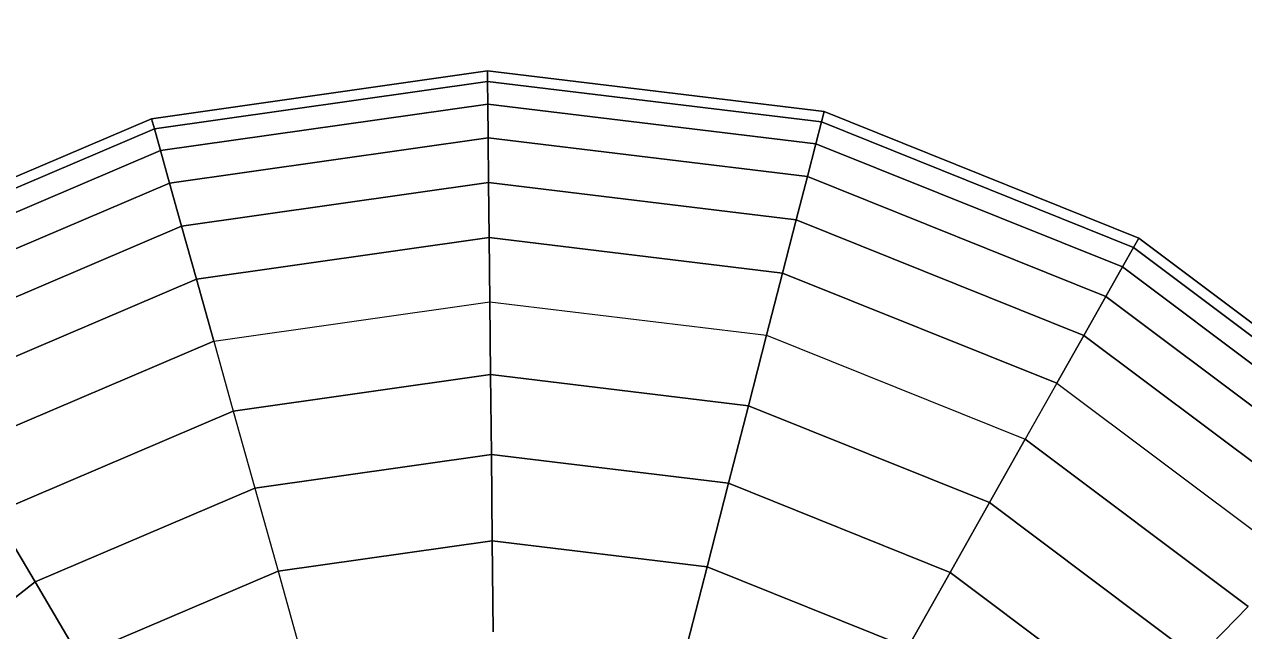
# Model space of a CAD drawing. Header units: inches. Extents: x -827 to 154, y -802 to 207.
# Drawn here: x 66.146 to 70.603, y -157.831 to -155.613 of the extents above; entities that cross this region are included whole.
import ezdxf

# ---------------------------------------------------------------- set-up
doc = ezdxf.new("R2010")
doc.units = ezdxf.units.IN
doc.header["$MEASUREMENT"] = 0
for name, color, linetype, lineweight in [('A-ANNO-DIMS', 211, 'Continuous', 9), ('A-ANNO-DIMS-48', 211, 'Continuous', 9), ('Layer0', 7, 'Continuous', 9), ('welder_skp', 8, 'Continuous', 9)]:
    doc.layers.add(name, color=color, linetype=linetype, lineweight=lineweight)
doc.styles.add('Arial', font='arial.ttf', dxfattribs={"height": 4.5})
doc.dimstyles.new('Linear_-_3_32__Arial', dxfattribs={"dimscale": 12, "dimtxt": 4.591167, "dimasz": 0.5, "dimexe": 0.375, "dimexo": 0.25, "dimgap": 0.25, "dimtad": 1, "dimdec": 5, "dimrnd": 0.03125, "dimzin": 1, "dimdsep": 46, "dimlunit": 4, "dimtxsty": 'Arial', "dimblk1": 'OBLIQUE', "dimblk2": 'OBLIQUE', "dimsah": 1, "dimcen": 0.09, "dimdle": 0.375, "dimazin": 0, "dimtfac": 1, "dimtdec": 4, "dimtix": 1, "dimtmove": 0, "dimatfit": 3, "dimfxl": 1, "dimtvp": 1, "dimtfill": 1, "dimfrac": 2, "dimtolj": 1, "dimtzin": 0, "dimarcsym": 2})

# ---------------------------------------------------------------- blocks, each defined once
blk = doc.blocks.new('welder_skp_3-V172-Level 1')
at = {"layer": 'Layer0'}
for p, q in [((2.3838, 2.3838), (3.0769, 1.852)), ((3.0769, 1.852), (2.3838, 2.3838)), ((7.1162, 2.3838), (6.4231, 1.852)), ((6.4231, 1.852), (7.1162, 2.3838)), ((2.1768, 2.1768), (1.9887, 1.9887)), ((1.9887, 1.9887), (2.1768, 2.1768)), ((2.1768, 2.1768), (2.9304, 1.5984)), ((2.9304, 1.5984), (2.1768, 2.1768)), ((3.9655, 1.8222), (4.0516, 2.1436)), ((4.0516, 2.1436), (3.9655, 1.8222)), ((5.5345, 1.8222), (5.4484, 2.1436)), ((5.5345, 1.8222), (5.4484, 2.1436)), ((3.0769, 1.852), (3.2344, 2.125)), ((3.2344, 2.125), (3.0769, 1.852)), ((3.9655, 1.8222), (3.2344, 2.125)), ((3.2344, 2.125), (3.9655, 1.8222)), ((6.2656, 2.125), (5.5345, 1.8222)), ((5.5345, 1.8222), (6.2656, 2.125)), ((6.4231, 1.852), (6.2656, 2.125)), ((6.2656, 2.125), (6.4231, 1.852)), ((4.75, 1.7189), (4.75, 2.0517)), ((4.75, 2.0517), (4.75, 1.7189)), ((1.9887, 1.9887), (2.7974, 1.3681)), ((2.7974, 1.3681), (1.9887, 1.9887)), ((2.9304, 1.5984), (3.0769, 1.852)), ((3.0769, 1.852), (2.9304, 1.5984)), ((3.0769, 1.852), (3.8839, 1.5177)), ((3.8839, 1.5177), (3.0769, 1.852)), ((6.4231, 1.852), (5.6161, 1.5177)), ((5.6161, 1.5177), (6.4231, 1.852)), ((6.5696, 1.5984), (6.4231, 1.852)), ((6.4231, 1.852), (6.5696, 1.5984)), ((2.6798, 1.1643), (1.8223, 1.8223)), ((2.6798, 1.1643), (1.8223, 1.8223)), ((3.9655, 1.8222), (3.8839, 1.5177)), ((3.8839, 1.5177), (3.9655, 1.8222)), ((3.9655, 1.8222), (4.75, 1.7189)), ((4.75, 1.7189), (3.9655, 1.8222)), ((4.75, 1.7189), (5.5345, 1.8222)), ((5.5345, 1.8222), (4.75, 1.7189)), ((5.6161, 1.5177), (5.5345, 1.8222)), ((5.6161, 1.5177), (5.5345, 1.8222)), ((4.75, 1.4037), (4.75, 1.7189)), ((4.75, 1.7189), (4.75, 1.4037)), ((2.5793, 0.9903), (1.6802, 1.6802)), ((1.6802, 1.6802), (2.5793, 0.9903)), ((2.4975, 0.8486), (1.5646, 1.5646)), ((1.5646, 1.5646), (2.4975, 0.8486)), ((2.7974, 1.3681), (2.9304, 1.5984)), ((2.9304, 1.5984), (2.7974, 1.3681)), ((2.9304, 1.5984), (3.8081, 1.2349)), ((3.8081, 1.2349), (2.9304, 1.5984)), ((6.5696, 1.5984), (5.6919, 1.2349)), ((5.6919, 1.2349), (6.5696, 1.5984)), ((3.8839, 1.5177), (3.8081, 1.2349)), ((3.8081, 1.2349), (3.8839, 1.5177)), ((3.8839, 1.5177), (4.75, 1.4037)), ((4.75, 1.4037), (3.8839, 1.5177)), ((4.75, 1.4037), (5.6161, 1.5177)), ((5.6161, 1.5177), (4.75, 1.4037)), ((5.6919, 1.2349), (5.6161, 1.5177)), ((5.6919, 1.2349), (5.6161, 1.5177)), ((2.4357, 0.7414), (1.477, 1.477)), ((1.477, 1.477), (2.4357, 0.7414)), ((2.375, 0.6364), (1.3912, 1.3912)), ((1.3912, 1.3912), (2.375, 0.6364)), ((1.419, 1.419), (2.3946, 0.6703)), ((2.3946, 0.6703), (1.419, 1.419)), ((4.75, 1.1109), (4.75, 1.4037)), ((4.75, 1.4037), (4.75, 1.1109)), ((2.6798, 1.1643), (2.7974, 1.3681)), ((2.6798, 1.1643), (2.7974, 1.3681)), ((3.7393, 0.9779), (2.7974, 1.3681)), ((3.7393, 0.9779), (2.7974, 1.3681)), ((6.7026, 1.3681), (5.7607, 0.9779)), ((5.7607, 0.9779), (6.7026, 1.3681)), ((3.8081, 1.2349), (3.7393, 0.9779)), ((3.7393, 0.9779), (3.8081, 1.2349)), ((3.8081, 1.2349), (4.75, 1.1109)), ((4.75, 1.1109), (3.8081, 1.2349)), ((4.75, 1.1109), (5.6919, 1.2349)), ((5.6919, 1.2349), (4.75, 1.1109)), ((5.7607, 0.9779), (5.6919, 1.2349)), ((5.7607, 0.9779), (5.6919, 1.2349)), ((2.6798, 1.1643), (2.5793, 0.9903)), ((2.5793, 0.9903), (2.6798, 1.1643)), ((3.6784, 0.7507), (2.6798, 1.1643)), ((2.6798, 1.1643), (3.6784, 0.7507)), ((6.8202, 1.1643), (5.8216, 0.7507)), ((5.8216, 0.7507), (6.8202, 1.1643)), ((4.75, 0.8449), (4.75, 1.1109)), ((4.75, 1.1109), (4.75, 0.8449)), ((2.5793, 0.9903), (2.4975, 0.8486)), ((2.4975, 0.8486), (2.5793, 0.9903)), ((3.6264, 0.5566), (2.5793, 0.9903)), ((2.5793, 0.9903), (3.6264, 0.5566)), ((6.9207, 0.9903), (5.8736, 0.5566)), ((5.8736, 0.5566), (6.9207, 0.9903)), ((3.6784, 0.7507), (3.7393, 0.9779)), ((3.7393, 0.9779), (3.6784, 0.7507)), ((4.75, 0.8449), (3.7393, 0.9779)), ((4.75, 0.8449), (3.7393, 0.9779)), ((5.7607, 0.9779), (4.75, 0.8449)), ((5.7607, 0.9779), (4.75, 0.8449)), ((5.8216, 0.7507), (5.7607, 0.9779)), ((5.7607, 0.9779), (5.8216, 0.7507)), ((2.4975, 0.8486), (2.4357, 0.7414)), ((2.4357, 0.7414), (2.4975, 0.8486)), ((3.584, 0.3986), (2.4975, 0.8486)), ((2.4975, 0.8486), (3.584, 0.3986)), ((7.0025, 0.8486), (5.916, 0.3986)), ((5.916, 0.3986), (7.0025, 0.8486)), ((4.75, 0.8449), (4.75, 0.6096)), ((4.75, 0.6096), (4.75, 0.8449)), ((2.4357, 0.7414), (2.3946, 0.6703)), ((2.3946, 0.6703), (2.4357, 0.7414)), ((3.552, 0.279), (2.4357, 0.7414)), ((2.4357, 0.7414), (3.552, 0.279)), ((3.6264, 0.5566), (3.6784, 0.7507)), ((3.6784, 0.7507), (3.6264, 0.5566)), ((4.75, 0.6096), (3.6784, 0.7507)), ((3.6784, 0.7507), (4.75, 0.6096)), ((5.8216, 0.7507), (4.75, 0.6096)), ((4.75, 0.6096), (5.8216, 0.7507)), ((5.8736, 0.5566), (5.8216, 0.7507)), ((5.8216, 0.7507), (5.8736, 0.5566)), ((7.0643, 0.7414), (5.948, 0.279)), ((5.948, 0.279), (7.0643, 0.7414)), ((2.375, 0.6364), (2.3946, 0.6703)), ((2.3946, 0.6703), (2.375, 0.6364)), ((3.5308, 0.1997), (2.3946, 0.6703)), ((2.3946, 0.6703), (3.5308, 0.1997)), ((5.9692, 0.1997), (7.1054, 0.6703)), ((7.1054, 0.6703), (5.9692, 0.1997)), ((3.5206, 0.1619), (2.375, 0.6364)), ((2.375, 0.6364), (3.5206, 0.1619)), ((7.125, 0.6364), (5.9794, 0.1619)), ((5.9794, 0.1619), (7.125, 0.6364)), ((4.75, 0.6096), (4.75, 0.4087)), ((4.75, 0.4087), (4.75, 0.6096)), ((3.584, 0.3986), (3.6264, 0.5566)), ((3.6264, 0.5566), (3.584, 0.3986)), ((4.75, 0.4087), (3.6264, 0.5566)), ((3.6264, 0.5566), (4.75, 0.4087)), ((5.8736, 0.5566), (4.75, 0.4087)), ((4.75, 0.4087), (5.8736, 0.5566)), ((5.916, 0.3986), (5.8736, 0.5566)), ((5.8736, 0.5566), (5.916, 0.3986)), ((4.75, 0.4087), (4.75, 0.2451)), ((4.75, 0.2451), (4.75, 0.4087)), ((3.552, 0.279), (3.584, 0.3986)), ((3.584, 0.3986), (3.552, 0.279)), ((4.75, 0.2451), (3.584, 0.3986)), ((3.584, 0.3986), (4.75, 0.2451)), ((5.916, 0.3986), (4.75, 0.2451)), ((4.75, 0.2451), (5.916, 0.3986)), ((5.948, 0.279), (5.916, 0.3986)), ((5.916, 0.3986), (5.948, 0.279)), ((3.5308, 0.1997), (3.552, 0.279)), ((3.552, 0.279), (3.5308, 0.1997)), ((4.75, 0.1213), (3.552, 0.279)), ((3.552, 0.279), (4.75, 0.1213)), ((5.948, 0.279), (4.75, 0.1213)), ((4.75, 0.1213), (5.948, 0.279)), ((5.9692, 0.1997), (5.948, 0.279)), ((5.948, 0.279), (5.9692, 0.1997)), ((4.75, 0.2451), (4.75, 0.1213)), ((4.75, 0.1213), (4.75, 0.2451)), ((3.5308, 0.1997), (3.5206, 0.1619)), ((3.5206, 0.1619), (3.5308, 0.1997)), ((3.5308, 0.1997), (4.75, 0.0392)), ((4.75, 0.0392), (3.5308, 0.1997)), ((4.75, 0.0392), (5.9692, 0.1997)), ((5.9692, 0.1997), (4.75, 0.0392)), ((5.9794, 0.1619), (5.9692, 0.1997)), ((5.9692, 0.1997), (5.9794, 0.1619)), ((4.75, 0), (3.5206, 0.1619)), ((3.5206, 0.1619), (4.75, 0)), ((5.9794, 0.1619), (4.75, 0)), ((4.75, 0), (5.9794, 0.1619)), ((4.75, 0.1213), (4.75, 0.0392)), ((4.75, 0.0392), (4.75, 0.1213)), ((4.75, 0.0392), (4.75, 0)), ((4.75, 0), (4.75, 0.0392))]:
    blk.add_line(p, q, dxfattribs=at)
blk = doc.blocks.new('welder_skp_2-V173-Level 1')
blk.add_blockref('welder_skp_3-V172-Level 1', (30.7289, 7))
blk = doc.blocks.new('welder_skp_1-V174-Level 1')
blk.add_blockref('welder_skp_2-V173-Level 1', (0, -1.75))
blk = doc.blocks.new('welder_skp-V175-Level 1')
blk.add_blockref('welder_skp_1-V174-Level 1', (0, 0))
blk = doc.blocks.new('DIMBLOCK3-Level 1')
at = {"layer": 'A-ANNO-DIMS-48'}
for p, q in [((149.1653, 128.0236), (149.1653, -235.9764)), ((46.1044, 123.5236), (153.6653, 123.5236)), ((149.1653, 123.5236), (46.1044, 123.5236)), ((46.1044, -231.4764), (153.6653, -231.4764)), ((149.1653, -231.4764), (46.1044, -231.4764))]:
    blk.add_line(p, q, dxfattribs=at)
at = {"layer": 'A-ANNO-DIMS-48', "lineweight": 50}
for p, q in [((149.1653, 123.5236), (146.1653, 126.5236)), ((149.1653, 123.5236), (152.1653, 120.5236)), ((149.1653, -231.4764), (146.1653, -228.4764)), ((149.1653, -231.4764), (152.1653, -234.4764))]:
    blk.add_line(p, q, dxfattribs=at)
at = {"layer": 'A-ANNO-DIMS-48', "color": 0, "insert": (140.3232, -63.7238), "char_height": 4.5, "width": 23.393763, "attachment_point": 1, "rotation": 90, "line_spacing_factor": 0.941778, "style": 'Arial', "bg_fill": 3, "box_fill_scale": 1.25, "bg_fill_color": 256, "bg_fill_true_color": 13158600, "bg_fill_transparency": 0}
blk.add_mtext('29\' - 7"', dxfattribs=at)
blk = doc.blocks.new('_Oblique')
at = {"color": 0, "linetype": 'ByBlock', "lineweight": -2}
blk.add_line((-0.5, -0.5), (0.5, 0.5), dxfattribs=at)

msp = doc.modelspace()

# ---------------------------------------------------------------- block references
at = {"layer": 'welder_skp', "color": 7, "rotation": 180.601656556961}
msp.add_blockref('welder_skp-V175-Level 1', (103.260012, -150.161225), dxfattribs=at)

# ---------------------------------------------------------------- next in the draw order: dimensions: what is measured, and where the dimension line sits
at = {"layer": 'A-ANNO-DIMS'}
dim = msp.add_linear_dim(base=(149.16527, -231.476424), p1=(43.104386, 123.523576), p2=(43.104386, -231.476424), angle=90, dimstyle='Linear_-_3_32__Arial', override={"dimpost": '<>', "dimfxl": 355}, dxfattribs=at)
dim.commit()
dim.dimension.update_dxf_attribs({"geometry": 'DIMBLOCK3-Level 1', "text_midpoint": (143.867692, -53.976424)})

doc.saveas('drawing.dxf')
